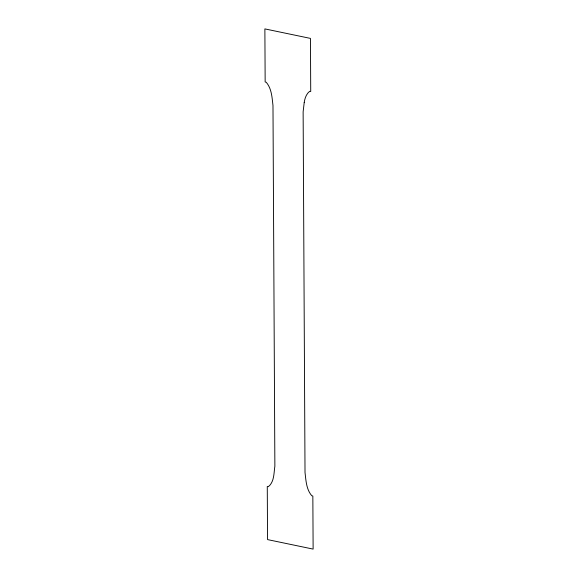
<?xml version="1.0" encoding="UTF-8"?>
<svg xmlns="http://www.w3.org/2000/svg" width="578" height="578" viewBox="0 0 578 578"><rect width="100%" height="100%" fill="white"/><g stroke="black" fill="none" stroke-linecap="round" stroke-linejoin="round"><path stroke-width="0.87" d="M304.209 102.552L303.132 111.821L305.018 472.464C305.986 480.448 306.261 489.393 311.788 495.758L312.843 495.982L313.124 549.1L267.549 539.599L267.274 486.481L268.337 486.69C274.362 481.879 273.813 473.115 274.868 466.179L272.982 105.536C272.043 97.53 271.711 88.651 266.212 82.235L265.158 82.018L264.876 28.9L310.451 38.401L310.726 91.519L309.671 91.302C306.224 93.99 304.823 98.339 304.209 102.552"/></g></svg>
